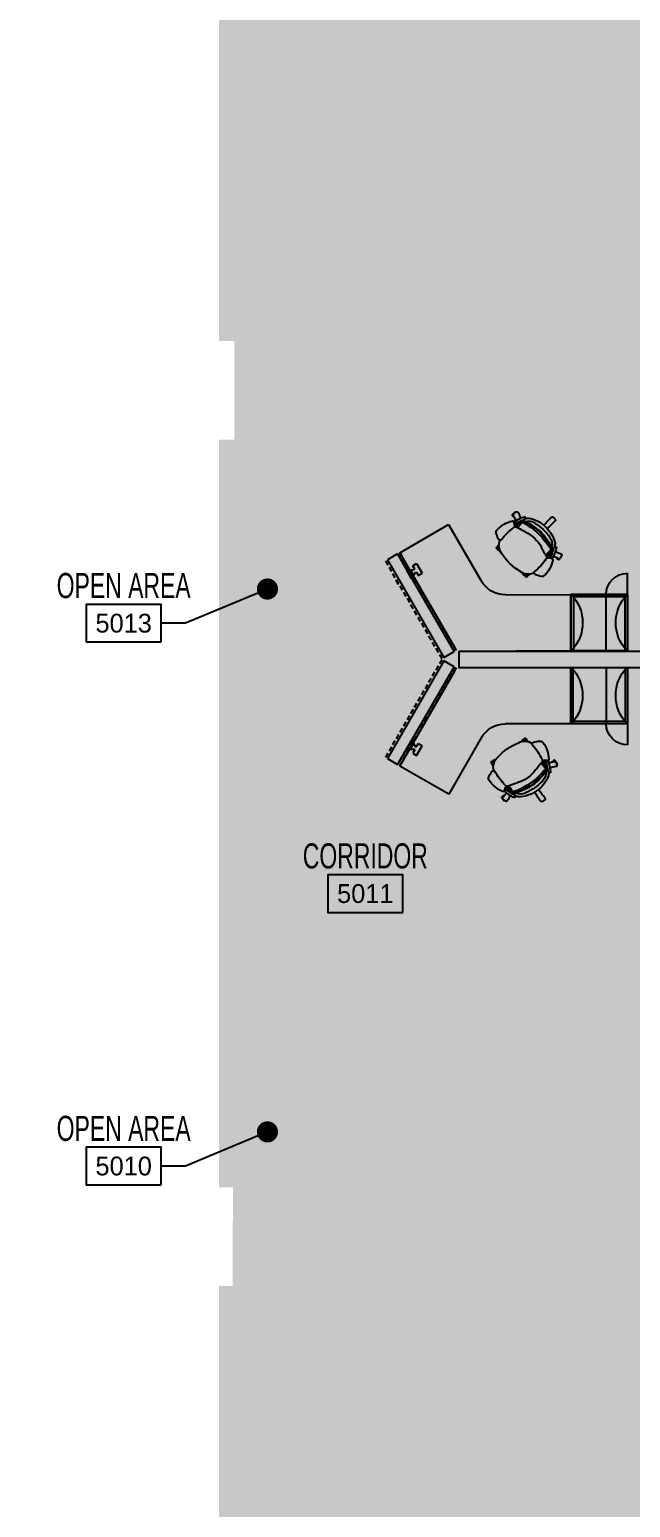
# Model space of a CAD drawing. Header units: inches. Extents: x -71 to 4499, y -33 to 4893.
# Drawn here: x 2803 to 3059, y 3185 to 3813 of the extents above; entities that cross this region are included whole.
import ezdxf
from ezdxf.enums import TextEntityAlignment as Align

# ---------------------------------------------------------------- set-up
doc = ezdxf.new("R2010")
doc.units = ezdxf.units.IN
doc.header["$LTSCALE"] = 96
doc.header["$MEASUREMENT"] = 0
doc.linetypes.add('DASHED', pattern=[0.75, 0.5, -0.25])
doc.linetypes.add('PHANTOM4', pattern=[0.625, 0.3125, -0.0625, 0.0625, -0.0625, 0.0625, -0.0625])
for name, color, linetype in [('A-Area', 212, 'PHANTOM4'), ('A-Area-Iden', 7, 'Continuous'), ('A-Area-Iden-Name', 7, 'Continuous'), ('A-Area-Iden-Numb', 7, 'Continuous'), ('A-Bldg-Patt', 5, 'Continuous'), ('A-Furn', 43, 'Continuous'), ('A-FURN-EXIST', 33, 'Continuous'), ('AFUFU-2D-CH', 2, 'Continuous'), ('AFUFU-2D-SC', 6, 'Continuous'), ('AFUFU-2D-SC-TX', 6, 'Continuous'), ('AFUFU-2D-WS', 1, 'Continuous'), ('AFUFU-2D-WS-SU', 1, 'DASHED'), ('AFUFU-2D-WS-SU-TX', 1, 'Continuous'), ('AFUFU-2D-WS-TX', 1, 'Continuous'), ('AFUPA-2D-SW-64', 3, 'Continuous'), ('AFUPA-2D-SW-64-TX-T', 3, 'Continuous'), ('AFUPA-2D-SW-LN', 7, 'Continuous')]:
    doc.layers.add(name, color=color, linetype=linetype)
doc.styles.add('XFINE_0', font='ARIALN.TTF', dxfattribs={"width": 0.8})
doc.styles.add('XFINE_1-8', font='ARIALN.TTF', dxfattribs={"width": 0.8, "height": 10})
doc.dimstyles.new('OTJ_1-8', dxfattribs={"dimscale": 96, "dimtxt": 0.09375, "dimasz": 0.09375, "dimexe": 0.0625, "dimexo": 0.15625, "dimgap": 0.046875, "dimtad": 1, "dimdec": 1, "dimzin": 3, "dimdsep": 46, "dimlunit": 4, "dimtxsty": 'XFINE_1-8', "dimblk": 'ARCHTICK', "dimcen": 0.09, "dimdle": 0.0625, "dimclrd": 15, "dimclre": 15, "dimclrt": 7, "dimadec": 0, "dimazin": 0, "dimtfac": 0.75, "dimtdec": 1, "dimtix": 1, "dimtmove": 1, "dimatfit": 3, "dimfxl": 1, "dimfrac": 1, "dimtolj": 1, "dimtzin": 0, "dimarcsym": 0})

# ---------------------------------------------------------------- blocks, each defined once
blk = doc.blocks.new('A$C62865EDF (2)')
at = {"layer": 'A-Furn'}
blk.add_lwpolyline([(36.24, 96.16), (435.47, 96.16), (435.47, 103.34), (36.24, 103.34)], close=True, dxfattribs=at)
at = {"layer": 'AFUFU-2D-CH'}
for p, q in [((54.33, 158.41), (55.32, 159.82)), ((54.33, 158.41), (54.33, 158.37)), ((54.33, 158.37), (54.58, 158.09)), ((54.58, 158.09), (54.76, 157.96)), ((54.76, 157.96), (54.82, 157.97)), ((55.02, 158.26), (54.82, 157.97)), ((55.05, 158.19), (54.87, 157.93)), ((54.87, 157.93), (54.88, 157.88)), ((55.4, 157.52), (54.88, 157.88)), ((55.36, 159.84), (55.32, 159.82)), ((55.59, 159.77), (55.36, 159.84)), ((55.4, 157.52), (55.45, 157.53)), ((55.45, 157.53), (55.47, 157.56)), ((55.5, 157.51), (55.52, 157.43)), ((55.6, 157.38), (55.52, 157.43)), ((55.53, 155.55), (56.02, 154.16)), ((56.32, 153.78), (56.01, 153.51)), ((56.32, 153.78), (57.16, 153.88)), ((56.33, 154.78), (56.33, 154.78)), ((56.33, 154.78), (56.33, 154.78)), ((56.33, 154.78), (56.33, 154.78)), ((56.33, 154.78), (56.33, 154.78)), ((57.08, 155.04), (57.53, 155.13)), ((75.07, 147.82), (75.09, 147.81)), ((75.07, 147.82), (75.08, 147.82)), ((75.08, 147.82), (75.08, 147.82)), ((75.08, 147.82), (75.09, 147.81)), ((75.16, 147.69), (75.16, 147.68)), ((75.16, 147.69), (75.16, 147.69)), ((75.16, 147.69), (75.16, 147.68)), ((75.16, 147.68), (75.16, 147.68)), ((49.83, 143.53), (49.82, 143.48)), ((49.82, 143.48), (50.07, 143.2)), ((49.83, 143.53), (50.46, 144.43)), ((50.07, 143.2), (50.26, 143.07)), ((50.26, 143.07), (50.31, 143.08)), ((50.69, 143.62), (50.31, 143.08)), ((50.72, 143.54), (50.37, 143.04)), ((50.37, 143.04), (50.38, 142.99)), ((50.89, 142.63), (50.38, 142.99)), ((50.68, 143.61), (50.69, 143.6)), ((50.85, 143.25), (50.85, 143.25)), ((50.85, 143.25), (50.85, 143.25)), ((50.85, 143.25), (50.85, 143.25)), ((50.85, 143.25), (50.85, 143.25)), ((50.89, 142.63), (50.95, 142.64)), ((50.95, 142.64), (51.11, 142.87)), ((51, 142.6), (51.17, 142.84)), ((51, 142.6), (51.01, 142.54)), ((51.19, 142.42), (51.01, 142.54)), ((51.19, 142.42), (51.55, 142.28)), ((51.55, 142.28), (51.58, 142.29)), ((51.69, 142.44), (51.58, 142.29)), ((71.85, 142.9), (71.66, 143.73)), ((71.85, 142.9), (71.71, 142.52)), ((73.79, 142.77), (72.31, 142.75)), ((72.78, 144.04), (72.71, 144.5)), ((72.79, 143.25), (72.79, 143.25)), ((72.79, 143.25), (72.79, 143.25)), ((72.79, 143.25), (72.79, 143.25)), ((72.79, 143.25), (72.79, 143.25)), ((75.48, 143.45), (75.56, 143.4)), ((75.64, 143.41), (75.56, 143.4)), ((75.67, 143.37), (75.69, 143.4)), ((75.68, 143.31), (75.67, 143.37)), ((75.68, 143.31), (76.2, 142.95)), ((76.25, 142.96), (76.2, 142.95)), ((76.44, 143.22), (76.25, 142.96)), ((76.51, 143.21), (76.31, 142.92)), ((76.32, 142.87), (76.31, 142.92)), ((76.5, 142.74), (76.32, 142.87)), ((76.85, 142.6), (76.5, 142.74)), ((76.89, 142.62), (76.85, 142.6)), ((76.89, 142.62), (77.88, 144.03)), ((77.73, 144.27), (77.88, 144.07)), ((77.88, 144.07), (77.88, 144.03)), ((62.79, 134.67), (62.68, 134.52)), ((62.68, 134.48), (62.68, 134.52)), ((62.93, 134.2), (62.68, 134.48)), ((62.93, 134.2), (63.11, 134.07)), ((63.17, 134.08), (63.11, 134.07)), ((63.17, 134.08), (63.33, 134.32)), ((63.22, 134.04), (63.39, 134.28)), ((63.23, 133.99), (63.22, 134.04)), ((63.23, 133.99), (63.75, 133.63)), ((63.8, 133.64), (63.75, 133.63)), ((64.15, 134.14), (63.8, 133.64)), ((63.83, 134.16), (63.84, 134.16)), ((63.83, 134.16), (63.84, 134.16)), ((63.84, 134.16), (63.84, 134.16)), ((63.84, 134.16), (63.84, 134.16)), ((64.24, 134.13), (63.86, 133.6)), ((63.87, 133.54), (63.86, 133.6)), ((64.05, 133.41), (63.87, 133.54)), ((64.4, 133.28), (64.05, 133.41)), ((64.23, 134.13), (64.22, 134.13)), ((64.44, 133.29), (64.4, 133.28)), ((64.44, 133.29), (65.07, 134.2)), ((63.54, 63.56), (63.34, 63.24)), ((63.34, 63.24), (63.35, 63.2)), ((63.47, 63.07), (63.35, 63.2)), ((63.54, 63.56), (63.7, 63.71)), ((63.75, 63.71), (63.7, 63.71)), ((63.75, 63.71), (63.96, 63.5)), ((63.81, 63.81), (63.8, 63.76)), ((63.8, 63.76), (64, 63.55)), ((63.81, 63.81), (64.26, 64.25)), ((64.32, 64.25), (64.26, 64.25)), ((64.74, 63.81), (64.32, 64.25)), ((64.52, 64.51), (64.36, 64.35)), ((64.36, 64.35), (64.36, 64.3)), ((64.82, 63.82), (64.36, 64.3)), ((64.43, 63.74), (64.43, 63.74)), ((64.43, 63.74), (64.43, 63.74)), ((64.43, 63.74), (64.43, 63.74)), ((64.43, 63.74), (64.43, 63.74)), ((64.85, 64.7), (64.52, 64.51)), ((64.81, 63.83), (64.8, 63.82)), ((64.89, 64.69), (64.85, 64.7)), ((64.89, 64.69), (65.65, 63.89)), ((73.7, 56.34), (73.5, 56.69)), ((75.6, 56.77), (74.13, 56.56)), ((77.55, 56.53), (78, 56.96)), ((78.06, 56.96), (78, 56.96)), ((78.28, 56.73), (78.06, 56.96)), ((78.27, 57.22), (78.11, 57.07)), ((78.11, 57.07), (78.11, 57.01)), ((78.35, 56.76), (78.11, 57.01)), ((78.59, 57.41), (78.27, 57.22)), ((78.64, 57.4), (78.59, 57.41)), ((78.64, 57.4), (79.83, 56.16)), ((52.03, 52.35), (52.23, 52.68)), ((52.04, 52.31), (52.03, 52.35)), ((52.04, 52.31), (52.8, 51.52)), ((52.23, 52.68), (52.39, 52.83)), ((52.39, 52.83), (52.45, 52.83)), ((52.9, 52.35), (52.45, 52.83)), ((52.95, 53.37), (52.5, 52.93)), ((52.5, 52.87), (52.5, 52.93)), ((52.92, 52.43), (52.5, 52.87)), ((52.9, 52.36), (52.91, 52.37)), ((52.95, 53.37), (53.01, 53.36)), ((53, 52.74), (53, 52.74)), ((53, 52.74), (53, 52.74)), ((53, 52.74), (53, 52.74)), ((53, 52.74), (53, 52.74)), ((53.01, 53.36), (53.21, 53.16)), ((53.22, 53.62), (53.06, 53.47)), ((53.06, 53.41), (53.06, 53.47)), ((53.06, 53.41), (53.26, 53.2)), ((53.22, 53.62), (53.54, 53.81)), ((53.54, 53.81), (53.58, 53.8)), ((53.71, 53.67), (53.58, 53.8)), ((73.7, 56.34), (73.64, 55.5)), ((74.68, 56.14), (74.68, 56.14)), ((74.68, 56.14), (74.68, 56.14)), ((74.68, 56.14), (74.68, 56.14)), ((74.68, 56.14), (74.68, 56.14)), ((74.79, 55.36), (74.8, 54.9)), ((77.37, 56.36), (77.44, 56.43)), ((77.52, 56.42), (77.44, 56.43)), ((77.55, 56.53), (77.55, 56.47)), ((77.55, 56.47), (77.57, 56.44)), ((79.72, 55.9), (79.84, 56.12)), ((79.84, 56.12), (79.83, 56.16)), ((58.79, 38.34), (58.99, 38.66)), ((58.79, 38.3), (58.79, 38.34)), ((58.79, 38.3), (59.99, 37.06)), ((58.99, 38.66), (59.15, 38.82)), ((59.15, 38.82), (59.2, 38.81)), ((59.44, 38.56), (59.2, 38.81)), ((59.71, 39.35), (59.25, 38.92)), ((59.25, 38.86), (59.25, 38.92)), ((59.47, 38.63), (59.25, 38.86)), ((59.54, 41.32), (59.81, 42.77)), ((60.04, 43.19), (59.7, 43.41)), ((59.71, 39.35), (59.76, 39.35)), ((59.76, 39.35), (59.79, 39.33)), ((59.88, 39.52), (59.81, 39.46)), ((59.81, 39.38), (59.81, 39.46)), ((60.04, 43.19), (60.89, 43.22)), ((60.21, 42.21), (60.21, 42.21)), ((60.21, 42.21), (60.21, 42.21)), ((60.21, 42.21), (60.21, 42.21)), ((60.21, 42.21), (60.21, 42.21)), ((60.98, 42.06), (61.44, 42.04)), ((64.1, 39.02), (64.09, 39.02)), ((64.1, 39.02), (64.09, 39.02)), ((64.1, 39.02), (64.1, 39.02)), ((64.1, 39.02), (64.1, 39.02)), ((64.25, 39.08), (64.24, 39.07)), ((64.25, 39.08), (64.24, 39.07)), ((64.24, 39.07), (64.24, 39.07)), ((64.25, 39.08), (64.25, 39.08)), ((60.03, 37.05), (59.99, 37.06)), ((60.25, 37.16), (60.03, 37.05))]:
    blk.add_line(p, q, dxfattribs=at)
for centre, radius, start, end in [((55.36, 158.82), 0.59, 122.22416, 205.45394), ((78.11, 172.87), 27.33, 211.56098, 217.04499), ((58.27, 155.93), 4.68, 120.43736, 133.70705), ((66.17, 144.4), 15.54, 114.69154, 133.47254), ((56.23, 159.6), 0.496, 24.85502, 131.59471), ((19.2, 134.17), 45.41, 31.14704, 34.36447), ((62.23, 154.12), 4.15, 101.30656, 136.34015), ((59.73, 158.38), 0.151, 43.70885, 111.22984), ((58.55, 157.33), 1.74, 14.2074, 41.6764), ((61.46, 145.51), 12.68, 52.61811, 90.2009), ((103.43, 136.15), 40.36, 143.63817, 150.30843), ((39.18, 181.14), 40.36, 319.69157, 326.36183), ((71.38, 159.6), 0.658, 60.57802, 133.10974), ((69.72, 156.38), 4.28, 46.89021, 62.29755), ((72.18, 159.05), 0.648, 336.23818, 44.73449), ((50.41, 150.3), 1.68, 145.16938, 201.65874), ((59.59, 144.03), 12.8, 112.55351, 145.6458), ((74.43, 134.53), 26.35, 135.17377, 150.82891), ((55, 155.41), 0.548, 15.58587, 125.59279), ((55.08, 153.85), 0.992, 311.65702, 18.21628), ((64.71, 144.83), 13.31, 118.10444, 131.82114), ((56.51, 154.29), 0.55, 163.84461, 174.12333), ((57, 153.73), 1.24, 122.67461, 144.99667), ((71.8, 108.98), 48.13, 108.1349, 109.18534), ((56.51, 154.29), 0.55, 215.52542, 249.13461), ((74.58, 199.49), 49.22, 248.22788, 253.89817), ((134.6, 64.24), 119.68, 129.52756, 130.84313), ((58.05, 152.39), 2.94, 110.31136, 125.65452), ((56.82, 156.08), 1.36, 270.23069, 327.45094), ((78.11, 172.87), 27.33, 219.15629, 219.68712), ((57.07, 155.1), 0.0616, 129.52754, 279.87303), ((51.54, 162.67), 9.32, 306.07089, 316.25597), ((56.84, 155.58), 1.73, 280.76447, 339.04342), ((57.45, 155.81), 0.688, 276.75689, 318.15522), ((54.81, 156.96), 3.54, 332.93853, 346.5302), ((58.64, 156.1), 0.393, 160.15868, 220.22488), ((59.13, 156), 0.887, 141.49188, 164.56813), ((58.36, 155.86), 0.023, 216.76777, 315.93933), ((59.22, 155.56), 0.888, 132.65175, 161.59256), ((59.18, 156.02), 0.919, 125.56212, 144.57857), ((60.97, 154.19), 2.63, 135.54544, 163.00086), ((58.87, 156.51), 0.348, 142.00804, 222.23819), ((58.87, 156.29), 0.512, 68.76792, 121.52629), ((58.58, 156.25), 0.0489, 319.60793, 38.96136), ((59.21, 156.19), 0.8, 60.13553, 134.47152), ((63.73, 166.44), 10.75, 244.17883, 251.92496), ((58.68, 153.17), 2.89, 58.93516, 81.77751), ((66.01, 170.11), 14.69, 244.16978, 248.162), ((638.64, 1447.84), 1415.76, 245.88356, 246.03577), ((62.35, 152.07), 4.94, 64.79551, 114.36007), ((59.75, 156.75), 0.835, 320.77378, 340.4324), ((53.73, 134.4), 22.82, 63.47088, 73.00478), ((52.85, 132.23), 25.44, 63.71941, 72.3894), ((56.56, 137.59), 15.25, 36.64423, 73.35799), ((50.98, 129.37), 27.77, 47.13499, 62.96237), ((56, 136.84), 19.65, 43.77742, 66.22258), ((56.19, 137.06), 19.65, 43.77742, 66.22258), ((55.22, 135.67), 22.82, 43.8813, 66.11901), ((62.32, 144.9), 12.68, 19.7991, 57.38189), ((68.18, 147.98), 4.94, 355.63993, 45.20449), ((61.08, 155.14), 13.39, 204.09565, 215.53648), ((50.79, 147.7), 0.708, 209.22296, 332.39843), ((50.86, 144.54), 0.418, 103.71313, 195.93568), ((55.98, 145.45), 5.24, 162.62122, 229.71258), ((108.56, 175.69), 49.22, 216.10183, 221.77212), ((18.26, 98.8), 72.51, 41.82647, 44.62008), ((52.61, 132.05), 25.44, 37.6106, 46.28059), ((52.79, 132.27), 25.44, 37.6106, 46.28059), ((73.37, 144), 1.73, 130.95658, 189.23553), ((70.65, 147.41), 2.63, 306.99914, 334.45456), ((70.48, 144.91), 2.89, 28.22249, 51.06484), ((73.85, 144.16), 1.36, 142.54906, 199.76931), ((73.38, 144.66), 0.688, 151.84478, 193.24311), ((73.48, 147.14), 0.835, 129.5676, 149.22622), ((81.22, 154.2), 10.75, 218.07504, 225.82117), ((75.36, 142.57), 3.54, 123.4698, 137.06147), ((-39.06, 185.84), 119.68, 339.15687, 340.47244), ((81.85, 141.45), 9.32, 153.74403, 163.92911), ((60.57, 147.72), 13.31, 338.17886, 351.89556), ((83.89, 157.59), 14.69, 221.838, 225.83022), ((72.54, 146.23), 0.888, 308.40744, 337.34825), ((73.11, 145.53), 0.023, 154.06067, 253.23223), ((73.24, 145.88), 0.393, 249.77512, 309.84132), ((73.4, 145.87), 0.0489, 71.03864, 150.39207), ((73.55, 146.24), 0.348, 247.76181, 327.99196), ((72.98, 146.3), 0.887, 305.43187, 328.50812), ((73.14, 146.44), 0.8, 335.52848, 49.86447), ((73.34, 146.15), 0.512, 348.47371, 41.23208), ((72.98, 146.35), 0.919, 325.42143, 344.43788), ((70.16, 148.57), 4.15, 333.65985, 8.69344), ((59.68, 148.95), 15.54, 336.52746, 355.30846), ((74.43, 146.21), 1.74, 68.3236, 95.7926), ((66.13, 101.31), 45.41, 75.63553, 78.85296), ((75.02, 147.69), 0.142, 357.88402, 68.83989), ((77.35, 144.81), 0.496, 338.40529, 85.14498), ((73.21, 145.47), 4.68, 336.29295, 349.56264), ((55.22, 145.34), 4.85, 190.87502, 205.52667), ((51.95, 143.73), 1.2, 203.23737, 224.40427), ((51.35, 143.21), 0.417, 231.42724, 284.22622), ((69.51, 156.08), 22.37, 220.84233, 249.15759), ((47.57, 153.34), 26.35, 319.17109, 334.82623), ((72.34, 141.76), 0.992, 91.78372, 158.34298), ((72.27, 143.26), 0.55, 220.86539, 254.47459), ((61.58, 142.64), 12.8, 324.3542, 357.44649), ((72.27, 143.26), 0.55, 295.87667, 306.15539), ((24.47, 142.13), 48.13, 0.81466, 1.8651), ((71.58, 143.53), 1.24, 325.00333, 347.32539), ((72.84, 144.05), 0.0616, 190.12697, 340.47246), ((69.96, 144.05), 2.94, 344.34548, 359.68864), ((73.83, 142.22), 0.548, 344.40721, 94.41413), ((82.34, 169.91), 27.33, 252.95501, 258.43902), ((76.92, 143.72), 0.59, 264.54606, 347.77584), ((64.15, 139.73), 5.24, 240.28742, 307.37927), ((63.62, 134.62), 0.417, 185.77378, 238.57276), ((63.9, 135.36), 1.2, 245.59573, 266.76263), ((64.3, 138.98), 4.85, 264.47333, 279.12498), ((65.04, 134.61), 0.418, 274.06432, 6.28687), ((68.04, 135.63), 0.708, 137.60157, 260.77704), ((71.51, 147.84), 13.39, 254.46352, 265.90435), ((70.6, 136.16), 1.68, 268.34126, 324.83062), ((65.6, 58.28), 5.24, 61.52764, 128.61899), ((64.29, 63.25), 0.417, 130.33366, 183.13264), ((64.68, 62.56), 1.2, 102.14379, 123.31069), ((65.64, 59.04), 4.85, 89.78144, 104.43309), ((65.69, 63.48), 0.418, 2.61955, 94.8421), ((68.81, 62.93), 0.708, 108.12938, 231.30485), ((74.13, 51.41), 13.39, 103.00207, 114.4429), ((71.42, 62.81), 1.68, 44.0758, 100.56516), ((63.51, 55), 12.8, 11.45993, 44.55222), ((73.43, 42.95), 22.37, 119.74875, 148.06401), ((51.33, 42.27), 26.35, 34.08019, 49.73533), ((74.01, 57.54), 0.992, 210.56344, 277.1227), ((74.17, 56.05), 0.55, 62.75103, 73.02974), ((63.3, 49.83), 13.31, 17.01085, 30.72756), ((75.55, 57.32), 0.548, 274.49229, 24.49921), ((62.61, 48.48), 15.54, 13.59795, 32.37896), ((88.25, 31.28), 27.33, 110.4674, 115.95141), ((78.83, 56.32), 0.59, 21.13057, 104.36036), ((57.65, 51.35), 4.85, 163.37975, 178.0314), ((53.22, 51.47), 0.418, 172.97074, 265.19329), ((54.17, 52.44), 1.2, 144.50215, 165.66905), ((58.41, 51.36), 5.24, 139.19384, 206.28569), ((53.5, 52.86), 0.417, 84.6802, 137.47918), ((57.77, 59.22), 15.25, 295.55065, 332.26441), ((115.05, 29.63), 49.22, 147.1343, 152.80459), ((1231.54, -764.09), 1415.76, 144.78998, 144.94219), ((64.6, 52.89), 12.68, 311.52453, 349.10731), ((55.19, 62.61), 22.82, 322.37729, 331.9112), ((53.22, 63.9), 25.44, 322.62583, 331.29582), ((75.37, 55.49), 1.73, 179.67089, 237.94984), ((74.17, 56.05), 0.55, 114.43183, 148.04102), ((73.53, 55.68), 1.24, 21.58103, 43.90309), ((26.77, 49.77), 48.13, 7.04132, 8.09176), ((73.21, 51.7), 2.63, 34.45186, 61.90728), ((75.87, 55.41), 1.36, 169.13711, 226.35736), ((72.01, 54.91), 2.94, 9.21778, 24.56094), ((-29.23, -3.25), 119.68, 28.43398, 29.74955), ((74.85, 55.36), 0.0616, 28.43396, 178.77944), ((75.48, 54.84), 0.688, 175.66331, 217.06164), ((72.65, 54.14), 2.89, 317.84158, 340.68393), ((70.86, 50.75), 4.94, 323.70193, 13.26649), ((83.35, 59.32), 9.32, 204.97731, 215.16239), ((77.12, 57.21), 3.54, 231.84495, 245.43662), ((88.25, 31.28), 27.33, 118.06271, 118.59354), ((84.7, 46.63), 10.75, 143.08525, 150.83138), ((75.96, 52.4), 0.835, 219.6802, 239.33882), ((75.35, 53.94), 0.023, 115.67419, 214.84575), ((74.9, 53.15), 0.888, 31.55816, 60.49898), ((75.53, 53.62), 0.393, 59.0651, 119.1313), ((87.87, 43.69), 14.69, 143.0762, 147.06842), ((75.69, 53.65), 0.0489, 218.51435, 297.86778), ((75.9, 53.31), 0.348, 40.91446, 121.14461), ((75.34, 53.16), 0.887, 40.3983, 63.47455), ((75.35, 53.1), 0.919, 24.46854, 43.48498), ((75.68, 53.36), 0.512, 327.67434, 20.43271), ((75.52, 53.04), 0.8, 319.04194, 33.37794), ((72.9, 50.48), 4.15, 0.21298, 35.24657), ((76.76, 53.47), 1.74, 273.11382, 300.58282), ((61.61, 96.54), 45.41, 290.05346, 293.27089), ((77.56, 52.11), 0.151, 302.61527, 10.13626), ((75.44, 54.01), 4.68, 19.34378, 32.61347), ((79.43, 55.31), 0.496, 283.76144, 30.50113), ((53.66, 45.72), 1.68, 167.24768, 223.73703), ((64.95, 42.58), 13.39, 153.36994, 164.81077), ((61.77, 53.33), 12.8, 223.26062, 256.35291), ((53.64, 48.34), 0.708, 36.50799, 159.68346), ((74.95, 65.01), 26.35, 218.07751, 233.73264), ((85.15, 0.86), 49.22, 115.00825, 120.67854), ((50.78, 66.28), 27.77, 306.04141, 321.86879), ((57.14, 59.91), 19.65, 302.68384, 325.129), ((57.32, 59.69), 19.65, 302.68384, 325.129), ((56.15, 60.91), 22.82, 302.78772, 325.02542), ((47.34, 13.5), 40.36, 42.54459, 49.21485), ((58.99, 41.38), 0.548, 243.31363, 353.32055), ((59.87, 38.06), 0.59, 163.45248, 246.68226), ((84.53, 27.7), 27.33, 151.86143, 157.34544), ((58.83, 42.93), 0.992, 350.69014, 57.2494), ((68.32, 53.98), 15.54, 235.43388, 254.21488), ((66.94, 53.33), 13.31, 237.08528, 250.80198), ((60.31, 42.71), 0.55, 194.78309, 205.06181), ((60.71, 43.34), 1.24, 223.90974, 246.23181), ((68.4, 89.84), 48.13, 259.72108, 260.77152), ((60.31, 42.71), 0.55, 119.77181, 153.381), ((61.53, 44.83), 2.94, 243.2519, 258.59506), ((123.52, 143.77), 119.68, 238.06329, 239.37886), ((60.89, 40.99), 1.36, 41.45548, 98.67573), ((60.83, 41.49), 1.73, 29.863, 88.14194), ((60.98, 42), 0.0616, 89.03339, 239.37888), ((56.7, 33.66), 9.32, 52.65045, 62.83553), ((20.33, 56.81), 45.41, 334.54195, 337.75937), ((61.47, 41.36), 0.688, 50.7512, 92.14953), ((59.04, 39.81), 3.54, 22.37622, 35.96789), ((62.69, 41.26), 0.393, 148.68154, 208.74774), ((64.7, 43.51), 2.63, 205.90556, 233.36098), ((63.16, 41.43), 0.887, 204.33829, 227.41454), ((62.38, 41.45), 0.023, 52.96709, 152.13865), ((63.18, 41.87), 0.888, 207.31386, 236.25467), ((63.21, 41.42), 0.919, 224.32785, 243.3443), ((62.99, 40.88), 0.348, 146.66823, 226.89838), ((62.65, 41.1), 0.0489, 329.94506, 49.29849), ((62.95, 41.1), 0.512, 247.38013, 300.1385), ((63.27, 41.25), 0.8, 234.4349, 308.77089), ((62.28, 44.16), 2.89, 287.12891, 309.97126), ((69.33, 31.83), 10.75, 116.98146, 124.72758), ((65.93, 43.76), 4.15, 232.56627, 267.59986), ((72.14, 28.55), 14.69, 120.74442, 124.73664), ((64.13, 39.16), 0.142, 256.79044, 327.74631), ((27.08, 104.27), 72.51, 300.73288, 303.5265), ((62.79, 40.02), 1.74, 327.23002, 354.69902), ((65.73, 45.81), 4.94, 254.54635, 304.11091), ((53.09, 64.17), 25.44, 296.51702, 305.18701), ((63.89, 40.78), 0.835, 28.47402, 48.13264), ((53.27, 63.94), 25.44, 296.51702, 305.18701), ((63.84, 52.16), 12.68, 278.70552, 316.28831), ((103.86, 67.9), 40.36, 218.59798, 225.26825), ((75.82, 39.76), 0.648, 235.1446, 303.64091), ((73.68, 42.69), 4.28, 305.79663, 321.20397), ((76.52, 40.44), 0.658, 319.48444, 32.01616), ((62.31, 41.36), 4.68, 235.19937, 248.46906), ((60.86, 37.43), 0.496, 237.31171, 344.0514)]:
    blk.add_arc(centre, radius, start, end, dxfattribs=at)
at = {"layer": 'AFUFU-2D-SC'}
for p, q in [((107.82, 127.11), (107.82, 136.11)), ((107.82, 127.11), (83.82, 127.11)), ((83.82, 127.11), (83.82, 103.11)), ((107.82, 127.11), (83.82, 127.11)), ((83.82, 127.11), (83.82, 103.11)), ((106.82, 126.11), (84.82, 126.11)), ((84.82, 126.11), (84.82, 103.11)), ((98.82, 103.11), (98.82, 127.11)), ((106.82, 103.11), (106.82, 126.11)), ((107.82, 103.11), (107.82, 127.11)), ((107.82, 103.11), (107.82, 127.11)), ((83.82, 103.11), (107.82, 103.11)), ((83.82, 103.11), (107.82, 103.11)), ((107.83, 96.11), (83.83, 96.11)), ((83.83, 96.11), (83.83, 72.11)), ((83.83, 72.11), (83.83, 96.11)), ((83.83, 96.11), (107.83, 96.11)), ((84.83, 73.11), (84.83, 96.11)), ((98.83, 96.11), (98.83, 72.11)), ((106.83, 96.11), (106.83, 73.11)), ((107.83, 72.11), (107.83, 96.11)), ((107.83, 96.11), (107.83, 72.11)), ((83.83, 72.11), (107.83, 72.11)), ((107.83, 72.11), (83.83, 72.11)), ((106.83, 73.11), (84.83, 73.11)), ((107.83, 72.11), (107.83, 63.11))]:
    blk.add_line(p, q, dxfattribs=at)
for centre, radius, start, end in [((107.82, 127.11), 9, 90, 180), ((71.82, 115.11), 16.97, 315, 44.99999), ((119.82, 115.11), 16.97, 135, 225), ((71.83, 84.11), 16.97, 315, 44.99999), ((119.83, 84.11), 16.97, 135, 225), ((107.83, 72.11), 9, 180.00001, 270)]:
    blk.add_arc(centre, radius, start, end, dxfattribs=at)
at = {"layer": 'AFUFU-2D-WS'}
for p, q in [((31.78, 157.09), (11, 145.09)), ((45.63, 133.11), (31.78, 157.09)), ((11, 145.09), (34.26, 104.8)), ((83.71, 127.11), (56.02, 127.11)), ((83.71, 103.11), (83.71, 127.11)), ((37.18, 103.11), (83.71, 103.11)), ((34.37, 94.65), (10.92, 54.47)), ((83.83, 96.11), (37.3, 96.33)), ((83.71, 72.11), (83.83, 96.11)), ((56.02, 72.24), (83.71, 72.11)), ((31.65, 42.37), (45.6, 66.29)), ((10.92, 54.47), (31.65, 42.37))]:
    blk.add_line(p, q, dxfattribs=at)
for centre, start, end in [((56.02, 139.11), 210, 270), ((55.97, 60.24), 89.73323, 149.73323)]:
    blk.add_arc(centre, 12, start, end, dxfattribs=at)
at = {"layer": 'AFUFU-2D-WS-SU'}
for p, q in [((16.48, 139.59), (18.1, 140.53)), ((17.31, 138.16), (16.48, 139.59)), ((18.1, 140.53), (20.46, 136.44)), ((13.92, 137.72, 5.88), (14.24, 137.9, 5.88)), ((15.93, 134.23, 5.88), (13.92, 137.72, 5.88)), ((14.16, 137.86), (15.42, 137.86)), ((15.42, 137.86), (16.79, 137.86)), ((15.42, 137.86), (16.83, 135.43)), ((16.26, 134.41, 5.88), (15.93, 134.23, 5.88)), ((16.23, 134.4), (16.83, 135.43)), ((17.31, 138.16), (16.79, 137.86)), ((16.83, 135.43), (17.51, 136.62)), ((17.51, 136.62), (18.03, 136.91)), ((18.03, 136.91), (18.84, 135.51)), ((18.84, 135.51), (20.46, 136.44)), ((15.93, 65.28, 5.88), (13.92, 61.78, 5.88)), ((15.42, 61.64), (16.83, 64.07)), ((16.26, 65.09, 5.88), (15.93, 65.28, 5.88)), ((16.23, 65.1), (16.83, 64.07)), ((16.83, 64.07), (17.51, 62.88)), ((17.51, 62.88), (18.03, 62.59)), ((18.03, 62.59), (18.84, 64)), ((18.1, 58.97), (20.46, 63.06)), ((18.84, 64), (20.46, 63.06)), ((13.92, 61.78, 5.88), (14.24, 61.6, 5.88)), ((14.16, 61.64), (15.42, 61.64)), ((15.42, 61.64), (16.79, 61.64)), ((17.31, 61.34), (16.48, 59.91)), ((16.48, 59.91), (18.1, 58.97)), ((17.31, 61.34), (16.79, 61.64))]:
    blk.add_line(p, q, dxfattribs=at)
at = {"layer": 'AFUPA-2D-SW-64'}
for p, q in [((5.72, 141.91), (10.05, 144.41)), ((29.72, 100.34), (5.72, 141.91)), ((34.05, 102.84), (10.05, 144.41)), ((34.05, 102.84), (29.72, 100.34)), ((5.72, 57.32), (29.72, 98.89)), ((10.05, 54.82), (34.05, 96.39)), ((29.72, 98.89), (34.05, 96.39)), ((10.05, 54.82), (5.72, 57.32))]:
    blk.add_line(p, q, dxfattribs=at)
at = {"layer": 'AFUPA-2D-SW-LN'}
for p, q in [((11.92, 143.17), (10.92, 144.91)), ((5.86, 139.67), (4.86, 141.41)), ((7.39, 137.02), (6.39, 138.75)), ((13.45, 140.52), (12.45, 142.25)), ((14.99, 137.86), (13.99, 139.6)), ((8.92, 134.36), (7.92, 136.1)), ((10.46, 131.7), (9.46, 133.44)), ((16.52, 135.2), (15.52, 136.94)), ((18.05, 132.55), (17.05, 134.28)), ((11.99, 129.05), (10.99, 130.78)), ((13.52, 126.39), (12.52, 128.13)), ((19.59, 129.89), (18.59, 131.63)), ((21.12, 127.24), (20.12, 128.97)), ((22.65, 124.58), (21.65, 126.31)), ((15.06, 123.74), (14.06, 125.47)), ((16.59, 121.08), (15.59, 122.81)), ((18.12, 118.43), (17.12, 120.16)), ((24.18, 121.93), (23.18, 123.66)), ((25.72, 119.27), (24.72, 121)), ((19.66, 115.77), (18.66, 117.5)), ((21.19, 113.12), (20.19, 114.85)), ((27.25, 116.62), (26.25, 118.35)), ((28.79, 113.96), (27.79, 115.69)), ((22.72, 110.46), (21.72, 112.19)), ((24.25, 107.81), (23.25, 109.54)), ((25.79, 105.15), (24.79, 106.88)), ((30.32, 111.31), (29.32, 113.04)), ((31.85, 108.65), (30.85, 110.38)), ((33.38, 106), (32.38, 107.73)), ((27.32, 102.5), (26.32, 104.23)), ((28.86, 99.84), (27.86, 101.57)), ((34.92, 103.34), (33.92, 105.07)), ((26.32, 95), (27.32, 96.73)), ((27.86, 97.65), (28.86, 99.39)), ((33.92, 94.15), (34.92, 95.89)), ((21.72, 87.03), (22.72, 88.76)), ((23.25, 89.68), (24.25, 91.42)), ((24.79, 92.34), (25.79, 94.08)), ((30.85, 88.84), (31.85, 90.58)), ((32.38, 91.5), (33.38, 93.23)), ((18.66, 81.72), (19.66, 83.45)), ((20.19, 84.37), (21.19, 86.11)), ((26.25, 80.87), (27.25, 82.61)), ((27.79, 83.53), (28.79, 85.26)), ((29.32, 86.18), (30.32, 87.92)), ((14.06, 73.75), (15.06, 75.48)), ((15.59, 76.41), (16.59, 78.14)), ((17.12, 79.06), (18.12, 80.79)), ((23.18, 75.56), (24.18, 77.29)), ((24.72, 78.22), (25.72, 79.95)), ((10.99, 68.44), (11.99, 70.17)), ((12.52, 71.1), (13.52, 72.83)), ((18.59, 67.6), (19.59, 69.33)), ((20.12, 70.25), (21.12, 71.98)), ((21.65, 72.91), (22.65, 74.64)), ((7.92, 63.13), (8.92, 64.86)), ((10.46, 67.8), (9.46, 66.06)), ((9.46, 65.79), (10.46, 67.52)), ((16.52, 64.3), (15.52, 62.56)), ((15.52, 62.29), (16.52, 64.02)), ((18.05, 66.95), (17.05, 65.22)), ((17.05, 64.94), (18.05, 66.67)), ((4.86, 57.82), (5.86, 59.55)), ((6.39, 60.48), (7.39, 62.21)), ((13.45, 58.99), (12.45, 57.25)), ((12.45, 56.98), (13.45, 58.71)), ((14.99, 61.64), (13.99, 59.91)), ((13.99, 59.63), (14.99, 61.36)), ((10.92, 54.32), (11.92, 56.05))]:
    blk.add_line(p, q, dxfattribs=at)
at = {"layer": 'AFUFU-2D-SC-TX', "flags": 1}
for tag, p, rotation in [('CAPPN', (248.47, 199.11), 270), ('CAPMG', (248.47, 199.11), 270), ('CAPMC', (248.47, 199.11), 270), ('CAPQT', (248.47, 199.11), 270), ('CAPDH', (248.47, 199.11), 270), ('CAPGC', (248.47, 199.11), 270), ('CAPPN', (341.97, 199.11), 270), ('CAPMG', (341.97, 199.11), 270), ('CAPMC', (341.97, 199.11), 270), ('CAPQT', (341.97, 199.11), 270), ('CAPDH', (341.97, 199.11), 270), ('CAPGC', (341.97, 199.11), 270), ('CAPPN', (435.47, 199.11), 270), ('CAPMG', (435.47, 199.11), 270), ('CAPMC', (435.47, 199.11), 270), ('CAPQT', (435.47, 199.11), 270), ('CAPDH', (435.47, 199.11), 270), ('CAPGC', (435.47, 199.11), 270), ('CAPPN', (110.47, 175.22), 90), ('CAPMG', (110.47, 175.22), 90), ('CAPMC', (110.47, 175.22), 90), ('CAPQT', (110.47, 175.22), 90), ('CAPDH', (110.47, 175.22), 90), ('CAPGC', (110.47, 175.22), 90), ('CAPPN', (134.47, 175.22), 180), ('CAPMG', (134.47, 175.22), 180), ('CAPMC', (134.47, 175.22), 180), ('CAPQT', (134.47, 175.22), 180), ('CAPDH', (134.47, 175.22), 180), ('CAPGC', (134.47, 175.22), 180), ('CAPPN', (248.47, 175.11), 180), ('CAPMG', (248.47, 175.11), 180), ('CAPMC', (248.47, 175.11), 180), ('CAPQT', (248.47, 175.11), 180), ('CAPDH', (248.47, 175.11), 180), ('CAPGC', (248.47, 175.11), 180), ('CAPPN', (341.97, 175.11), 180), ('CAPMG', (341.97, 175.11), 180), ('CAPMC', (341.97, 175.11), 180), ('CAPQT', (341.97, 175.11), 180), ('CAPDH', (341.97, 175.11), 180), ('CAPGC', (341.97, 175.11), 180), ('CAPPN', (435.47, 175.11), 180), ('CAPMG', (435.47, 175.11), 180), ('CAPMC', (435.47, 175.11), 180), ('CAPQT', (435.47, 175.11), 180), ('CAPDH', (435.47, 175.11), 180), ('CAPGC', (435.47, 175.11), 180), ('CAPPN', (107.82, 103.11), 180), ('CAPMG', (107.82, 103.11), 180), ('CAPMC', (107.82, 103.11), 180), ('CAPQT', (107.82, 103.11), 180), ('CAPDH', (107.82, 103.11), 180), ('CAPGC', (107.82, 103.11), 180), ('CAPPN', (249.33, 24), 270), ('CAPMG', (249.33, 24), 270), ('CAPMC', (249.33, 24), 270), ('CAPQT', (249.33, 24), 270), ('CAPDH', (249.33, 24), 270), ('CAPGC', (249.33, 24), 270), ('CAPPN', (342.83, 24), 270), ('CAPMG', (342.83, 24), 270), ('CAPMC', (342.83, 24), 270), ('CAPQT', (342.83, 24), 270), ('CAPDH', (342.83, 24), 270), ('CAPGC', (342.83, 24), 270), ('CAPPN', (436.33, 24), 270), ('CAPMG', (436.33, 24), 270), ('CAPMC', (436.33, 24), 270), ('CAPQT', (436.33, 24), 270), ('CAPDH', (436.33, 24), 270), ('CAPGC', (436.33, 24), 270), ('CAPPN', (111.33, 0.11), 90), ('CAPMG', (111.33, 0.11), 90), ('CAPMC', (111.33, 0.11), 90), ('CAPQT', (111.33, 0.11), 90), ('CAPDH', (111.33, 0.11), 90), ('CAPGC', (111.33, 0.11), 90)]:
    blk.add_attdef(tag, p, '', height=0.001, rotation=rotation, dxfattribs=at)
for tag, p in [('CAPPN', (111.33, 24.11)), ('CAPMG', (111.33, 24.11)), ('CAPMC', (111.33, 24.11)), ('CAPQT', (111.33, 24.11)), ('CAPDH', (111.33, 24.11)), ('CAPGC', (111.33, 24.11)), ('CAPPN', (225.33, 24)), ('CAPMG', (225.33, 24)), ('CAPMC', (225.33, 24)), ('CAPQT', (225.33, 24)), ('CAPDH', (225.33, 24)), ('CAPGC', (225.33, 24)), ('CAPPN', (318.83, 24)), ('CAPMG', (318.83, 24)), ('CAPMC', (318.83, 24)), ('CAPQT', (318.83, 24)), ('CAPDH', (318.83, 24)), ('CAPGC', (318.83, 24)), ('CAPPN', (412.33, 24)), ('CAPMG', (412.33, 24)), ('CAPMC', (412.33, 24)), ('CAPQT', (412.33, 24)), ('CAPDH', (412.33, 24)), ('CAPGC', (412.33, 24))]:
    blk.add_attdef(tag, p, '', height=0.001, dxfattribs=at)
at = {"layer": 'AFUFU-2D-WS-SU-TX', "flags": 1}
for tag, p, rotation in [('CAPPN', (20.46, 136.44), 120), ('CAPMG', (20.46, 136.44), 120), ('CAPMC', (20.46, 136.44), 120), ('CAPQT', (20.46, 136.44), 120), ('CAPDH', (20.46, 136.44), 120), ('CAPGC', (20.46, 136.44), 120), ('CAPPN', (20.46, 63.06), 240), ('CAPMG', (20.46, 63.06), 240), ('CAPMC', (20.46, 63.06), 240), ('CAPQT', (20.46, 63.06), 240), ('CAPDH', (20.46, 63.06), 240), ('CAPGC', (20.46, 63.06), 240)]:
    blk.add_attdef(tag, p, '', height=0.001, rotation=rotation, dxfattribs=at)
at = {"layer": 'AFUFU-2D-WS-TX', "flags": 1}
for tag, p, rotation in [('CAPPN', (110.47, 103.11), 90), ('CAPMG', (110.47, 103.11), 90), ('CAPMC', (110.47, 103.11), 90), ('CAPQT', (110.47, 103.11), 90), ('CAPDH', (110.47, 103.11), 90), ('CAPGC', (110.47, 103.11), 90), ('CAPPN', (200.47, 103.11), 180), ('CAPMG', (200.47, 103.11), 180), ('CAPMC', (200.47, 103.11), 180), ('CAPQT', (200.47, 103.11), 180), ('CAPDH', (200.47, 103.11), 180), ('CAPGC', (200.47, 103.11), 180), ('CAPPN', (248.47, 103.11), 180), ('CAPMG', (248.47, 103.11), 180), ('CAPMC', (248.47, 103.11), 180), ('CAPQT', (248.47, 103.11), 180), ('CAPDH', (248.47, 103.11), 180), ('CAPGC', (248.47, 103.11), 180), ('CAPPN', (293.97, 103.11), 180), ('CAPMG', (293.97, 103.11), 180), ('CAPMC', (293.97, 103.11), 180), ('CAPQT', (293.97, 103.11), 180), ('CAPDH', (293.97, 103.11), 180), ('CAPGC', (293.97, 103.11), 180), ('CAPPN', (341.97, 103.11), 180), ('CAPMG', (341.97, 103.11), 180), ('CAPMC', (341.97, 103.11), 180), ('CAPQT', (341.97, 103.11), 180), ('CAPDH', (341.97, 103.11), 180), ('CAPGC', (341.97, 103.11), 180), ('CAPPN', (387.47, 103.11), 180), ('CAPMG', (387.47, 103.11), 180), ('CAPMC', (387.47, 103.11), 180), ('CAPQT', (387.47, 103.11), 180), ('CAPDH', (387.47, 103.11), 180), ('CAPGC', (387.47, 103.11), 180), ('CAPPN', (435.47, 103.11), 180), ('CAPMG', (435.47, 103.11), 180), ('CAPMC', (435.47, 103.11), 180), ('CAPQT', (435.47, 103.11), 180), ('CAPDH', (435.47, 103.11), 180), ('CAPGC', (435.47, 103.11), 180), ('CAPPN', (249.33, 96.11), 270), ('CAPMG', (249.33, 96.11), 270), ('CAPMC', (249.33, 96.11), 270), ('CAPQT', (249.33, 96.11), 270), ('CAPDH', (249.33, 96.11), 270), ('CAPGC', (249.33, 96.11), 270), ('CAPPN', (342.83, 96.11), 270), ('CAPMG', (342.83, 96.11), 270), ('CAPMC', (342.83, 96.11), 270), ('CAPQT', (342.83, 96.11), 270), ('CAPDH', (342.83, 96.11), 270), ('CAPGC', (342.83, 96.11), 270), ('CAPPN', (436.33, 96.11), 270), ('CAPMG', (436.33, 96.11), 270), ('CAPMC', (436.33, 96.11), 270), ('CAPQT', (436.33, 96.11), 270), ('CAPDH', (436.33, 96.11), 270), ('CAPGC', (436.33, 96.11), 270)]:
    blk.add_attdef(tag, p, '', height=0.001, rotation=rotation, dxfattribs=at)
for tag, p in [('CAPPN', (111.33, 96.11)), ('CAPMG', (111.33, 96.11)), ('CAPMC', (111.33, 96.11)), ('CAPQT', (111.33, 96.11)), ('CAPDH', (111.33, 96.11)), ('CAPGC', (111.33, 96.11)), ('CAPPN', (159.33, 96.11)), ('CAPMG', (159.33, 96.11)), ('CAPMC', (159.33, 96.11)), ('CAPQT', (159.33, 96.11)), ('CAPDH', (159.33, 96.11)), ('CAPGC', (159.33, 96.11)), ('CAPPN', (252.83, 96.11)), ('CAPMG', (252.83, 96.11)), ('CAPMC', (252.83, 96.11)), ('CAPQT', (252.83, 96.11)), ('CAPDH', (252.83, 96.11)), ('CAPGC', (252.83, 96.11)), ('CAPPN', (346.33, 96.11)), ('CAPMG', (346.33, 96.11)), ('CAPMC', (346.33, 96.11)), ('CAPQT', (346.33, 96.11)), ('CAPDH', (346.33, 96.11)), ('CAPGC', (346.33, 96.11)), ('CAPPN', (346.91, 96.11)), ('CAPMG', (346.91, 96.11)), ('CAPMC', (346.91, 96.11)), ('CAPQT', (346.91, 96.11)), ('CAPDH', (346.91, 96.11)), ('CAPGC', (346.91, 96.11)), ('CAPPN', (440.41, 96.11)), ('CAPMG', (440.41, 96.11)), ('CAPMC', (440.41, 96.11)), ('CAPQT', (440.41, 96.11)), ('CAPDH', (440.41, 96.11)), ('CAPGC', (440.41, 96.11))]:
    blk.add_attdef(tag, p, '', height=0.001, dxfattribs=at)
at = {"layer": 'AFUPA-2D-SW-64-TX-T', "flags": 1}
for tag, p, rotation in [('CAPPN', (34.05, 102.84), 120), ('CAPMG', (34.05, 102.84), 120), ('CAPMC', (34.05, 102.84), 120), ('CAPQT', (34.05, 102.84), 120), ('CAPDH', (34.05, 102.84), 120), ('CAPGC', (34.05, 102.84), 120), ('CAPPN', (10.05, 54.82), 60), ('CAPMG', (10.05, 54.82), 60), ('CAPMC', (10.05, 54.82), 60), ('CAPQT', (10.05, 54.82), 60), ('CAPDH', (10.05, 54.82), 60), ('CAPGC', (10.05, 54.82), 60)]:
    blk.add_attdef(tag, p, '', height=0.001, rotation=rotation, dxfattribs=at)
blk = doc.blocks.new('OTJ_Room_Tag_4_P')
at = {"layer": 'A-Area-Iden-Numb'}
blk.add_lwpolyline([(2, -2), (2, 0), (-2, 0), (-2, -2)], close=True, dxfattribs=at)
at = {"layer": 'A-Area-Iden-Name', "style": 'XFINE_0', "width": 0.8}
for tag, p in [('ROOM:NAME1', (0, 2.351)), ('ROOM:NAME2', (0, 0.334))]:
    blk.add_attdef(tag, text='', height=1.333, dxfattribs=at).set_placement(p, align=Align.CENTER)
at = {"layer": 'A-Area-Iden-Numb', "style": 'XFINE_0', "width": 1.569593}
blk.add_attdef('ROOM:NUMBER', text='', height=1, dxfattribs=at).set_placement((-1.5, -1.5), (1.5, -1.5), align=Align.FIT)
blk = doc.blocks.new('_ArchTick')
at = {"color": 0, "linetype": 'ByBlock', "const_width": 0.15}
blk.add_lwpolyline([(-0.5, -0.5), (0.5, 0.5)], dxfattribs=at)

msp = doc.modelspace()

# ---------------------------------------------------------------- hatches: boundary and pattern name
at = {"layer": 'A-Area'}
h = msp.add_hatch(color=256, dxfattribs=at)
h.dxf.hatch_style = 1
edge = h.paths.add_edge_path()
edge.add_line((2891.99, 2954.75), (3410.49, 2954.75))
edge.add_line((3410.49, 2954.75), (3410.49, 3333.5))
edge.add_line((3410.49, 3333.5), (3473.99, 3333.5))
edge.add_line((3473.99, 3333.5), (3473.99, 3430.5))
edge.add_line((3473.99, 3430.5), (3573.49, 3430.5))
edge.add_line((3573.49, 3430.5), (3573.49, 3441.5))
edge.add_line((3573.49, 3441.5), (3592.49, 3441.5))
edge.add_line((3592.49, 3441.5), (3592.49, 3430.5))
edge.add_line((3592.49, 3430.5), (3660.13, 3430.5))
edge.add_line((3660.13, 3430.5), (3660.13, 3667.99))
edge.add_line((3660.13, 3667.99), (4387.88, 3667.71))
edge.add_line((4387.88, 3667.71), (4387.88, 3681.01))
edge.add_line((4387.88, 3681.01), (4396.05, 3681.01))
edge.add_line((4396.05, 3681.01), (4396.05, 3731.28))
edge.add_line((4396.05, 3731.28), (4078.52, 4048.82))
edge.add_line((4078.52, 4048.82), (4072.85, 4043.12))
edge.add_line((4072.85, 4043.12), (4043.13, 4072.84))
edge.add_line((4043.13, 4072.84), (4048.82, 4078.52))
edge.add_line((4048.82, 4078.52), (3696.69, 4430.65))
edge.add_line((3696.69, 4430.65), (3691, 4424.97))
edge.add_line((3691, 4424.97), (3687.95, 4428.01))
edge.add_line((3687.95, 4428.01), (3650.93, 4428.01))
edge.add_line((3650.93, 4428.01), (3650.93, 4436.05))
edge.add_line((3650.93, 4436.05), (3321, 4436.05))
edge.add_line((3321, 4436.05), (3321, 4428.01))
edge.add_line((3321, 4428.01), (3278.99, 4428.01))
edge.add_line((3278.99, 4428.01), (3278.99, 4436.05))
edge.add_line((3278.99, 4436.05), (2922, 4436.05))
edge.add_line((2922, 4436.05), (2922, 4428.01))
edge.add_line((2922, 4428.01), (2891.99, 4428.01))
edge.add_line((2891.99, 4428.01), (2891.99, 4398))
edge.add_line((2891.99, 4398), (2883.94, 4398))
edge.add_line((2883.94, 4398), (2883.94, 4041))
edge.add_line((2883.94, 4041), (2891.99, 4041.01))
edge.add_line((2891.99, 4041.01), (2891.99, 3998.99))
edge.add_line((2891.99, 3998.99), (2883.94, 3998.99))
edge.add_line((2883.94, 3998.99), (2883.94, 3681))
edge.add_line((2883.94, 3681), (2891.99, 3681))
edge.add_line((2891.99, 3681), (2891.99, 3638.99))
edge.add_line((2891.99, 3638.99), (2883.94, 3638.99))
edge.add_line((2883.94, 3638.99), (2883.94, 3321))
edge.add_line((2883.94, 3321), (2891.99, 3321))
edge.add_line((2891.99, 3321), (2891.99, 3279))
edge.add_line((2891.99, 3279), (2883.94, 3279))
edge.add_line((2883.94, 3279), (2883.94, 2961))
edge.add_line((2883.94, 2961), (2891.99, 2961))
edge.add_line((2891.99, 2961), (2891.99, 2954.75))
at = {"layer": 'A-Bldg-Patt'}
h = msp.add_hatch(color=256, dxfattribs=at)
h.dxf.hatch_style = 1
h.paths.add_polyline_path([(3443.89, 1638.97), (3443.89, 1879.45), (3671.49, 1879.45), (3671.49, 1638.69)], flags=16)
h.paths.add_polyline_path([(3917.35, 3804.62), (3917.35, 3670.38), (4387.07, 3672), (4386.95, 3729.73), (3690.17, 4425.79), (2891.99, 4428.01), (2887.85, 2218.72), (2683.7, 2012.45), (2222.63, 1553.5), (8, 1552), (3347.01, 715.9), (3295.52, 755.01), (3528.17, 948.59), (3658.51, 1124.56), (3724.1, 1092.98), (3834.61, 1092.98), (3835.32, 1214.38), (3749.12, 1214.5), (3748.63, 1214.5), (3748.63, 1350.75), (3658.26, 1350.75), (3658.25, 1589.75), (3671.49, 1589.75), (3671.49, 1641.19), (3671.49, 1784.34), (3671.49, 1787.84), (3671.49, 1880.24), (3672.27, 1938.25), (3660.06, 1938.25), (3660, 2057.75), (3473.99, 2059.5), (3842.49, 2059.5), (3845.99, 2316), (3473.99, 2314.5), (3475.49, 2430), (3795, 2433.5), (3795, 2563.52), (3473.99, 2563.52), (3482.49, 3234), (3616.92, 3234), (3622.99, 3294), (3473.99, 3294), (3410.49, 3294), (3410.49, 3494), (3473.72, 3494), (3473.99, 3548.11), (3659.99, 3548.25), (3660.12, 3665.92), (3455.84, 3665.92), (3455.84, 3804.62)])

# ---------------------------------------------------------------- block references
at = {"layer": 'A-Area-Iden'}
ref = msp.add_blockref('OTJ_Room_Tag_4_P', (2843.43, 3568.94), dxfattribs=dict(at, xscale=8, yscale=8, zscale=8))
ref.add_attrib('ROOM:NAME2', 'OPEN AREA', dxfattribs={"layer": 'A-Area-Iden-Name', "height": 10.667, "style": 'XFINE_0', "width": 0.8}).set_placement((2843.43, 3571.61), align=Align.CENTER)
ref.add_attrib('ROOM:NUMBER', '5013', dxfattribs={"layer": 'A-Area-Iden-Numb', "height": 8, "style": 'XFINE_0', "width": 1.177195}).set_placement((2831.43, 3556.94), (2855.43, 3556.94), align=Align.FIT)
ref = msp.add_blockref('OTJ_Room_Tag_4_P', (2946.27, 3453.95), dxfattribs=dict(at, xscale=8, yscale=8, zscale=8))
ref.add_attrib('ROOM:NAME2', 'CORRIDOR', dxfattribs={"layer": 'A-Area-Iden-Name', "height": 10.667, "style": 'XFINE_0', "width": 0.8}).set_placement((2946.27, 3456.62), align=Align.CENTER)
ref.add_attrib('ROOM:NUMBER', '5011', dxfattribs={"layer": 'A-Area-Iden-Numb', "height": 8, "style": 'XFINE_0', "width": 1.177195}).set_placement((2934.27, 3441.95), (2958.27, 3441.95), align=Align.FIT)
ref = msp.add_blockref('OTJ_Room_Tag_4_P', (2843.43, 3338.08), dxfattribs=dict(at, xscale=8, yscale=8, zscale=8))
ref.add_attrib('ROOM:NAME2', 'OPEN AREA', dxfattribs={"layer": 'A-Area-Iden-Name', "height": 10.667, "style": 'XFINE_0', "width": 0.8}).set_placement((2843.43, 3340.75), align=Align.CENTER)
ref.add_attrib('ROOM:NUMBER', '5010', dxfattribs={"layer": 'A-Area-Iden-Numb', "height": 8, "style": 'XFINE_0', "width": 1.177195}).set_placement((2831.43, 3326.08), (2855.43, 3326.08), align=Align.FIT)
at = {"layer": 'A-FURN-EXIST', "xscale": -1, "rotation": 180}
msp.add_blockref('A$C62865EDF (2)', (2949.98, 3645.25), dxfattribs=at)

# ---------------------------------------------------------------- leaders
at = {"layer": 'A-Area-Iden'}
for points in [[(2904.62, 3575.45), (2869.69, 3560.94), (2859.43, 3560.94)], [(2904.62, 3344.59), (2869.69, 3330.08), (2859.43, 3330.08)]]:
    msp.add_leader(points, dimstyle='OTJ_1-8', override={"dimgap": 0.046875, "dimtad": 0, "dimldrblk": 'Dot'}, dxfattribs=at)

doc.saveas('drawing.dxf')
